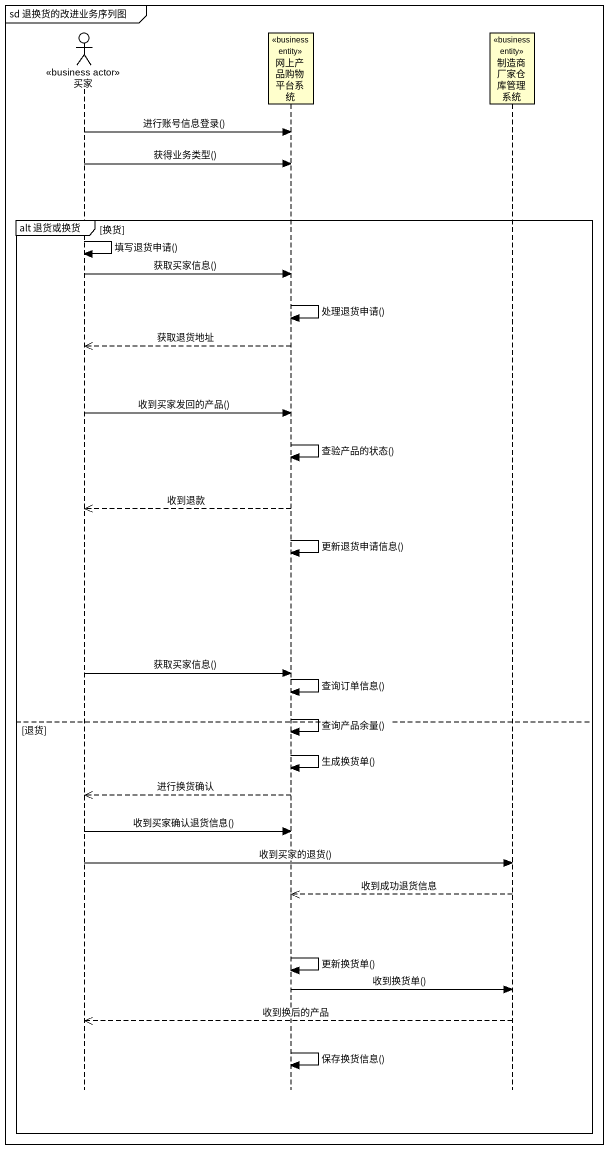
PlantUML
@startuml
mainframe sd 退换货的改进业务序列图
hide footbox
actor 买家 <<business actor>>
participant 网上产品购物平台系统 <<business entity>>
participant 制造商厂家仓库管理系统 <<business entity>>

买家 -> 网上产品购物平台系统 : 进行账号信息登录()
买家 -> 网上产品购物平台系统 : 获得业务类型()
group alt 退货或换货 [换货]
  买家 -> 买家 : 填写退货申请()
  买家 -> 网上产品购物平台系统 : 获取买家信息()
  网上产品购物平台系统 -> 网上产品购物平台系统 : 处理退货申请()
  网上产品购物平台系统 -->> 买家 : 获取退货地址
  买家 -> 网上产品购物平台系统 : 收到买家发回的产品()
  网上产品购物平台系统 -> 网上产品购物平台系统 : 查验产品的状态()
  网上产品购物平台系统 -->> 买家 : 收到退款
  网上产品购物平台系统 -> 网上产品购物平台系统 : 更新退货申请信息()
  买家 -> 网上产品购物平台系统 : 获取买家信息()
  网上产品购物平台系统 -> 网上产品购物平台系统 : 查询订单信息()
  网上产品购物平台系统 -> 网上产品购物平台系统 : 查询产品余量()
else 退货
  网上产品购物平台系统 -> 网上产品购物平台系统 : 生成换货单()
  网上产品购物平台系统 -->> 买家 : 进行换货确认
  买家 -> 网上产品购物平台系统 : 收到买家确认退货信息()
  买家 -> 制造商厂家仓库管理系统 : 收到买家的退货()
  制造商厂家仓库管理系统 -->> 网上产品购物平台系统 : 收到成功退货信息
  网上产品购物平台系统 -> 网上产品购物平台系统 : 更新换货单()
  网上产品购物平台系统 -> 制造商厂家仓库管理系统 : 收到换货单()
  制造商厂家仓库管理系统 -->> 买家 : 收到换后的产品
  网上产品购物平台系统 -> 网上产品购物平台系统 : 保存换货信息()
end
@enduml
